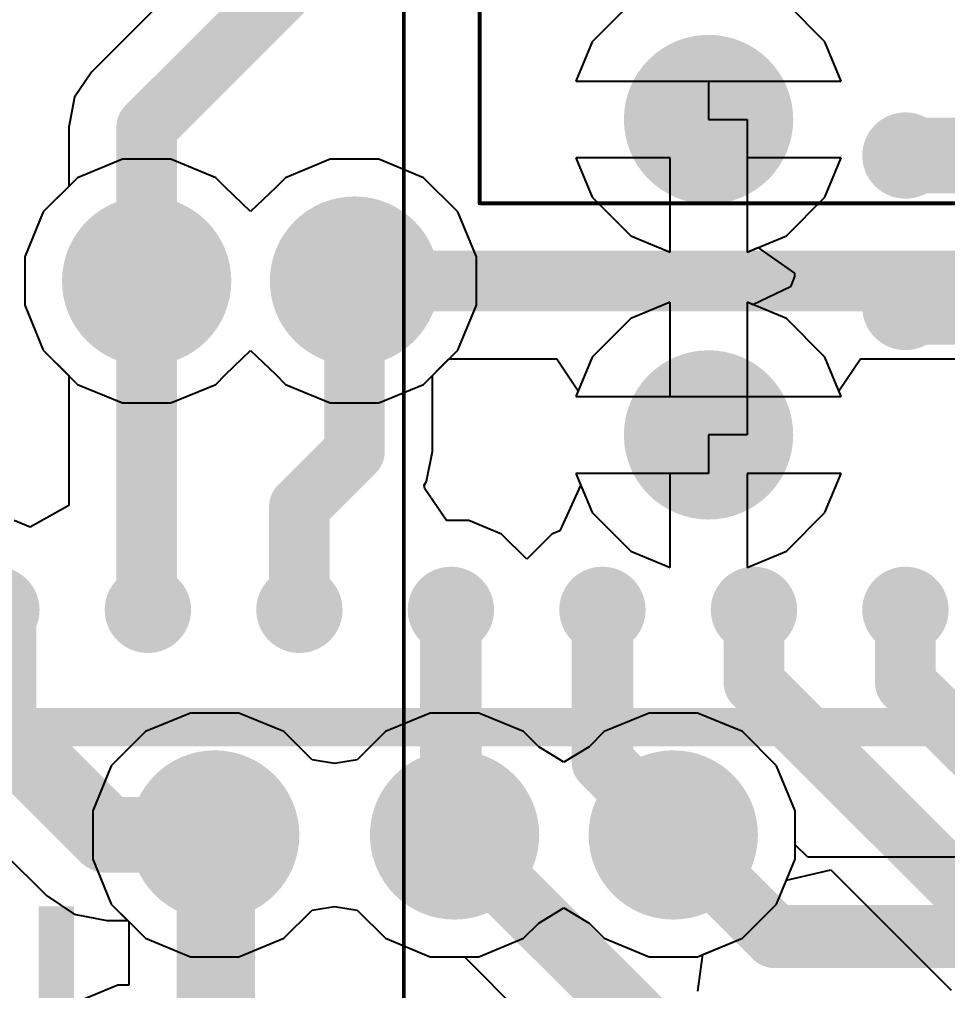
# Model space of a CAD drawing. Header units: inches. Extents: x 0 to 323, y -26 to 38.
# Drawn here: x 17.481 to 20.543, y 3.068 to 6.274 of the extents above; entities that cross this region are included whole.
import ezdxf

# ---------------------------------------------------------------- set-up
doc = ezdxf.new("R2010")
doc.units = ezdxf.units.IN
for name, color, linetype in [('Bottom Layer', 5, 'Continuous'), ('Bottom Overlay', 54, 'Continuous'), ('Bottom Paste', 16, 'Continuous'), ('Bottom Solder', 6, 'Continuous'), ('Drill Drawing', 1, 'Continuous'), ('GND', 76, 'Continuous'), ('Mechanical 3', 76, 'Continuous'), ('Power', 16, 'Continuous'), ('Top Layer', 1, 'Continuous'), ('Top Solder', 216, 'Continuous'), ('Via Holes', 16, 'Continuous')]:
    doc.layers.add(name, color=color, linetype=linetype)
doc.styles.add('Arial', font='', dxfattribs={"height": 0.2})
doc.styles.get('Arial').set_extended_font_data('Arial')

# ---------------------------------------------------------------- blocks, each defined once
blk = doc.blocks.new('_____2____40_B_23')
at = {"layer": 'Bottom Layer'}
h = blk.add_hatch(color=5, dxfattribs=at)
edge = h.paths.add_edge_path()
edge.add_arc((-2.25, 2), 0.1425, 0, 360)
h = blk.add_hatch(color=5, dxfattribs=at)
edge = h.paths.add_edge_path()
edge.add_arc((-1.75, 2), 0.1425, 0, 360)
h = blk.add_hatch(color=5, dxfattribs=at)
edge = h.paths.add_edge_path()
edge.add_arc((-1.25, 2), 0.1425, 0, 360)
h = blk.add_hatch(color=5, dxfattribs=at)
edge = h.paths.add_edge_path()
edge.add_arc((-0.75, 2), 0.1425, 0, 360)
h = blk.add_hatch(color=5, dxfattribs=at)
edge = h.paths.add_edge_path()
edge.add_arc((-0.25, 2), 0.1425, 0, 360)
h = blk.add_hatch(color=5, dxfattribs=at)
edge = h.paths.add_edge_path()
edge.add_arc((0.25, 2), 0.1425, 0, 360)
h = blk.add_hatch(color=5, dxfattribs=at)
edge = h.paths.add_edge_path()
edge.add_arc((0.75, 2), 0.1425, 0, 360)
h = blk.add_hatch(color=5, dxfattribs=at)
edge = h.paths.add_edge_path()
edge.add_arc((-2.25, 1), 0.1425, 0, 360)
h = blk.add_hatch(color=5, dxfattribs=at)
edge = h.paths.add_edge_path()
edge.add_arc((-2.25, 0.5), 0.1425, 0, 360)
at = {"layer": 'Bottom Paste'}
h = blk.add_hatch(color=16, dxfattribs=at)
edge = h.paths.add_edge_path()
edge.add_arc((-2.25, 2), 0.1425, 0, 360)
h = blk.add_hatch(color=16, dxfattribs=at)
edge = h.paths.add_edge_path()
edge.add_arc((-1.75, 2), 0.1425, 0, 360)
h = blk.add_hatch(color=16, dxfattribs=at)
edge = h.paths.add_edge_path()
edge.add_arc((-1.25, 2), 0.1425, 0, 360)
h = blk.add_hatch(color=16, dxfattribs=at)
edge = h.paths.add_edge_path()
edge.add_arc((-0.75, 2), 0.1425, 0, 360)
h = blk.add_hatch(color=16, dxfattribs=at)
edge = h.paths.add_edge_path()
edge.add_arc((-0.25, 2), 0.1425, 0, 360)
h = blk.add_hatch(color=16, dxfattribs=at)
edge = h.paths.add_edge_path()
edge.add_arc((0.25, 2), 0.1425, 0, 360)
h = blk.add_hatch(color=16, dxfattribs=at)
edge = h.paths.add_edge_path()
edge.add_arc((0.75, 2), 0.1425, 0, 360)
h = blk.add_hatch(color=16, dxfattribs=at)
edge = h.paths.add_edge_path()
edge.add_arc((-2.25, 1), 0.1425, 0, 360)
h = blk.add_hatch(color=16, dxfattribs=at)
edge = h.paths.add_edge_path()
edge.add_arc((-2.25, 0.5), 0.1425, 0, 360)
at = {"layer": 'Bottom Solder'}
h = blk.add_hatch(color=6, dxfattribs=at)
edge = h.paths.add_edge_path()
edge.add_arc((-2.25, 2), 0.1425, 0, 360)
h = blk.add_hatch(color=6, dxfattribs=at)
edge = h.paths.add_edge_path()
edge.add_arc((-1.75, 2), 0.1425, 0, 360)
h = blk.add_hatch(color=6, dxfattribs=at)
edge = h.paths.add_edge_path()
edge.add_arc((-1.25, 2), 0.1425, 0, 360)
h = blk.add_hatch(color=6, dxfattribs=at)
edge = h.paths.add_edge_path()
edge.add_arc((-0.75, 2), 0.1425, 0, 360)
h = blk.add_hatch(color=6, dxfattribs=at)
edge = h.paths.add_edge_path()
edge.add_arc((-0.25, 2), 0.1425, 0, 360)
h = blk.add_hatch(color=6, dxfattribs=at)
edge = h.paths.add_edge_path()
edge.add_arc((0.25, 2), 0.1425, 0, 360)
h = blk.add_hatch(color=6, dxfattribs=at)
edge = h.paths.add_edge_path()
edge.add_arc((0.75, 2), 0.1425, 0, 360)
h = blk.add_hatch(color=6, dxfattribs=at)
edge = h.paths.add_edge_path()
edge.add_arc((-2.25, 1), 0.1425, 0, 360)
h = blk.add_hatch(color=6, dxfattribs=at)
edge = h.paths.add_edge_path()
edge.add_arc((-2.25, 0.5), 0.1425, 0, 360)
at = {"layer": 'Bottom Overlay', "const_width": 0.127}
blk.add_lwpolyline([(3.1496, 2.3876), (-3.4544, 2.3876)], dxfattribs=at)

msp = doc.modelspace()

# ---------------------------------------------------------------- hatches: boundary and pattern name
at = {"layer": 'Bottom Layer'}
h = msp.add_hatch(color=5, dxfattribs=at)
edge = h.paths.add_edge_path()
edge.add_arc((19.7546, 5.9436), 0.25, 0, 360)
h = msp.add_hatch(color=5, dxfattribs=at)
edge = h.paths.add_edge_path()
edge.add_arc((17.9004, 5.4102), 0.25, 0, 360)
h = msp.add_hatch(color=5, dxfattribs=at)
edge = h.paths.add_edge_path()
edge.add_arc((18.5862, 5.4102), 0.25, 0, 360)
h = msp.add_hatch(color=5, dxfattribs=at)
edge = h.paths.add_edge_path()
edge.add_arc((19.7546, 4.9022), 0.25, 0, 360)
h = msp.add_hatch(color=5, dxfattribs=at)
edge = h.paths.add_edge_path()
edge.add_arc((18.1249, 3.5814), 0.25, 0, 360)
h = msp.add_hatch(color=5, dxfattribs=at)
edge = h.paths.add_edge_path()
edge.add_arc((18.9164, 3.5814), 0.25, 0, 360)
h = msp.add_hatch(color=5, dxfattribs=at)
edge = h.paths.add_edge_path()
edge.add_arc((19.6381, 3.5814), 0.25, 0, 360)
at = {"layer": 'Bottom Solder'}
h = msp.add_hatch(color=6, dxfattribs=at)
edge = h.paths.add_edge_path()
edge.add_arc((19.7546, 5.9436), 0.15, 0, 360)
h = msp.add_hatch(color=6, dxfattribs=at)
edge = h.paths.add_edge_path()
edge.add_arc((17.9004, 5.4102), 0.15, 0, 360)
h = msp.add_hatch(color=6, dxfattribs=at)
edge = h.paths.add_edge_path()
edge.add_arc((18.5862, 5.4102), 0.15, 0, 360)
h = msp.add_hatch(color=6, dxfattribs=at)
edge = h.paths.add_edge_path()
edge.add_arc((19.7546, 4.9022), 0.15, 0, 360)
h = msp.add_hatch(color=6, dxfattribs=at)
edge = h.paths.add_edge_path()
edge.add_arc((18.1249, 3.5814), 0.15, 0, 360)
h = msp.add_hatch(color=6, dxfattribs=at)
edge = h.paths.add_edge_path()
edge.add_arc((18.9164, 3.5814), 0.15, 0, 360)
h = msp.add_hatch(color=6, dxfattribs=at)
edge = h.paths.add_edge_path()
edge.add_arc((19.6381, 3.5814), 0.15, 0, 360)
at = {"layer": 'GND'}
h = msp.add_hatch(color=76, dxfattribs=at)
edge = h.paths.add_edge_path()
edge.add_arc((19.7546, 5.9436), 0.25, 0, 360)
h = msp.add_hatch(color=76, dxfattribs=at)
edge = h.paths.add_edge_path()
edge.add_arc((17.9004, 5.4102), 0.25, 0, 360)
h = msp.add_hatch(color=76, dxfattribs=at)
edge = h.paths.add_edge_path()
edge.add_arc((18.5862, 5.4102), 0.25, 0, 360)
h = msp.add_hatch(color=76, dxfattribs=at)
edge = h.paths.add_edge_path()
edge.add_arc((19.7546, 4.9022), 0.25, 0, 360)
h = msp.add_hatch(color=76, dxfattribs=at)
edge = h.paths.add_edge_path()
edge.add_arc((18.1249, 3.5814), 0.25, 0, 360)
h = msp.add_hatch(color=76, dxfattribs=at)
edge = h.paths.add_edge_path()
edge.add_arc((18.9164, 3.5814), 0.25, 0, 360)
h = msp.add_hatch(color=76, dxfattribs=at)
edge = h.paths.add_edge_path()
edge.add_arc((19.6381, 3.5814), 0.25, 0, 360)
at = {"layer": 'Power'}
h = msp.add_hatch(color=16, dxfattribs=at)
edge = h.paths.add_edge_path()
edge.add_arc((19.7546, 5.9436), 0.25, 0, 360)
h = msp.add_hatch(color=16, dxfattribs=at)
edge = h.paths.add_edge_path()
edge.add_arc((17.9004, 5.4102), 0.25, 0, 360)
h = msp.add_hatch(color=16, dxfattribs=at)
edge = h.paths.add_edge_path()
edge.add_arc((18.5862, 5.4102), 0.25, 0, 360)
h = msp.add_hatch(color=16, dxfattribs=at)
edge = h.paths.add_edge_path()
edge.add_arc((19.7546, 4.9022), 0.25, 0, 360)
h = msp.add_hatch(color=16, dxfattribs=at)
edge = h.paths.add_edge_path()
edge.add_arc((18.1249, 3.5814), 0.25, 0, 360)
h = msp.add_hatch(color=16, dxfattribs=at)
edge = h.paths.add_edge_path()
edge.add_arc((18.9164, 3.5814), 0.25, 0, 360)
h = msp.add_hatch(color=16, dxfattribs=at)
edge = h.paths.add_edge_path()
edge.add_arc((19.6381, 3.5814), 0.25, 0, 360)
at = {"layer": 'Top Layer'}
h = msp.add_hatch(color=1, dxfattribs=at)
edge = h.paths.add_edge_path()
edge.add_arc((19.7546, 5.9436), 0.25, 0, 360)
h = msp.add_hatch(color=1, dxfattribs=at)
edge = h.paths.add_edge_path()
edge.add_arc((17.9004, 5.4102), 0.25, 0, 360)
h = msp.add_hatch(color=1, dxfattribs=at)
edge = h.paths.add_edge_path()
edge.add_arc((18.5862, 5.4102), 0.25, 0, 360)
h = msp.add_hatch(color=1, dxfattribs=at)
edge = h.paths.add_edge_path()
edge.add_arc((19.7546, 4.9022), 0.25, 0, 360)
h = msp.add_hatch(color=1, dxfattribs=at)
edge = h.paths.add_edge_path()
edge.add_arc((18.1249, 3.5814), 0.25, 0, 360)
h = msp.add_hatch(color=1, dxfattribs=at)
edge = h.paths.add_edge_path()
edge.add_arc((18.9164, 3.5814), 0.25, 0, 360)
h = msp.add_hatch(color=1, dxfattribs=at)
edge = h.paths.add_edge_path()
edge.add_arc((19.6381, 3.5814), 0.25, 0, 360)
at = {"layer": 'Top Solder'}
h = msp.add_hatch(color=216, dxfattribs=at)
edge = h.paths.add_edge_path()
edge.add_arc((19.7546, 5.9436), 0.15, 0, 360)
h = msp.add_hatch(color=216, dxfattribs=at)
edge = h.paths.add_edge_path()
edge.add_arc((17.9004, 5.4102), 0.15, 0, 360)
h = msp.add_hatch(color=216, dxfattribs=at)
edge = h.paths.add_edge_path()
edge.add_arc((18.5862, 5.4102), 0.15, 0, 360)
h = msp.add_hatch(color=216, dxfattribs=at)
edge = h.paths.add_edge_path()
edge.add_arc((19.7546, 4.9022), 0.15, 0, 360)
h = msp.add_hatch(color=216, dxfattribs=at)
edge = h.paths.add_edge_path()
edge.add_arc((18.1249, 3.5814), 0.15, 0, 360)
h = msp.add_hatch(color=216, dxfattribs=at)
edge = h.paths.add_edge_path()
edge.add_arc((18.9164, 3.5814), 0.15, 0, 360)
h = msp.add_hatch(color=216, dxfattribs=at)
edge = h.paths.add_edge_path()
edge.add_arc((19.6381, 3.5814), 0.15, 0, 360)
at = {"layer": 'Via Holes'}
h = msp.add_hatch(color=7, dxfattribs=at)
edge = h.paths.add_edge_path()
edge.add_arc((19.7546, 5.9436), 0.15, 0, 360)
h = msp.add_hatch(color=7, dxfattribs=at)
edge = h.paths.add_edge_path()
edge.add_arc((17.9004, 5.4102), 0.15, 0, 360)
h = msp.add_hatch(color=7, dxfattribs=at)
edge = h.paths.add_edge_path()
edge.add_arc((18.5862, 5.4102), 0.15, 0, 360)
h = msp.add_hatch(color=7, dxfattribs=at)
edge = h.paths.add_edge_path()
edge.add_arc((19.7546, 4.9022), 0.15, 0, 360)
h = msp.add_hatch(color=7, dxfattribs=at)
edge = h.paths.add_edge_path()
edge.add_arc((18.1249, 3.5814), 0.15, 0, 360)
h = msp.add_hatch(color=7, dxfattribs=at)
edge = h.paths.add_edge_path()
edge.add_arc((18.9164, 3.5814), 0.15, 0, 360)
h = msp.add_hatch(color=7, dxfattribs=at)
edge = h.paths.add_edge_path()
edge.add_arc((19.6381, 3.5814), 0.15, 0, 360)

# ---------------------------------------------------------------- linework, layer by layer
at = {"layer": 'Bottom Layer'}
for p, q in [((19.4979, 6.3278), (19.3704, 6.2003)), ((19.3704, 6.2003), (19.3167, 6.0706)), ((19.3167, 6.0706), (19.7546, 6.0706)), ((19.7546, 6.0706), (19.7546, 5.9436)), ((19.7546, 5.9436), (19.8816, 5.9436)), ((19.8816, 5.9436), (19.8816, 5.5057)), ((17.8203, 5.8126), (17.6724, 5.7513)), ((17.9804, 5.8126), (17.8203, 5.8126)), ((18.1283, 5.7513), (17.9804, 5.8126)), ((18.5061, 5.8126), (18.3582, 5.7513)), ((18.6662, 5.8126), (18.5061, 5.8126)), ((18.8141, 5.7513), (18.6662, 5.8126)), ((19.6276, 5.8166), (19.3167, 5.8166)), ((19.3167, 5.8166), (19.3704, 5.6869)), ((19.6276, 5.5057), (19.6276, 5.8166)), ((17.6724, 5.7513), (17.5593, 5.6382)), ((18.1603, 5.7194), (18.1283, 5.7513)), ((18.3582, 5.7513), (18.3263, 5.7194)), ((18.9273, 5.6382), (18.8141, 5.7513)), ((18.2433, 5.6398), (18.1603, 5.7194)), ((18.3263, 5.7194), (18.2433, 5.6398)), ((19.3704, 5.6869), (19.4979, 5.5594)), ((17.5593, 5.6382), (17.498, 5.4903)), ((18.9886, 5.4903), (18.9273, 5.6382)), ((19.4979, 5.5594), (19.6276, 5.5057)), ((19.8816, 5.5057), (19.9176, 5.5206)), ((19.9176, 5.5206), (20.0386, 5.4358)), ((17.498, 5.4903), (17.498, 5.3302)), ((18.9886, 5.3302), (18.9886, 5.4903)), ((20.0382, 5.4255), (20.0255, 5.3915)), ((20.0386, 5.4358), (20.0382, 5.4255)), ((20.0255, 5.3915), (19.9011, 5.3321)), ((17.498, 5.3302), (17.5593, 5.1823)), ((18.9273, 5.1823), (18.9886, 5.3302)), ((19.6276, 5.3401), (19.4979, 5.2864)), ((19.6276, 5.0292), (19.6276, 5.3401)), ((19.9011, 5.3321), (19.8816, 5.3401)), ((19.8816, 5.3401), (19.8816, 4.9022)), ((19.4979, 5.2864), (19.3704, 5.1589)), ((17.5593, 5.1823), (17.643, 5.0985)), ((18.8435, 5.0985), (18.9273, 5.1823)), ((19.3704, 5.1589), (19.3167, 5.0292)), ((17.643, 5.0985), (17.643, 4.6689)), ((18.8435, 4.8477), (18.8435, 5.0985)), ((19.3167, 5.0292), (19.6276, 5.0292)), ((19.8816, 4.9022), (19.7546, 4.9022)), ((19.7546, 4.9022), (19.7546, 4.7752)), ((18.8239, 4.7493), (18.8435, 4.8477)), ((18.8157, 4.7368), (18.8239, 4.7493)), ((19.7546, 4.7752), (19.3167, 4.7752)), ((19.3167, 4.7752), (19.3311, 4.7404)), ((18.8188, 4.7245), (18.8157, 4.7368)), ((18.89, 4.6195), (18.8188, 4.7245)), ((19.3317, 4.735), (19.2642, 4.5857)), ((19.3311, 4.7404), (19.3317, 4.735)), ((17.643, 4.6689), (17.516, 4.5976)), ((17.516, 4.5976), (17.463, 4.6195)), ((18.963, 4.6195), (18.89, 4.6195)), ((19.0714, 4.5746), (18.963, 4.6195)), ((19.2642, 4.5857), (19.2373, 4.5746)), ((19.1544, 4.4917), (19.0714, 4.5746)), ((19.2373, 4.5746), (19.1544, 4.4917)), ((17.4295, 3.5212), (17.5693, 3.3814)), ((20.012, 3.4326), (20.1579, 3.4663)), ((20.1579, 3.4663), (20.555, 3.0692)), ((19.9793, 3.3535), (20.012, 3.4326)), ((17.5693, 3.3814), (17.6611, 3.3201)), ((18.4461, 3.3335), (18.5206, 3.345)), ((18.5206, 3.345), (18.5952, 3.3335)), ((19.1943, 3.2902), (19.2773, 3.3413)), ((19.2773, 3.3413), (19.3602, 3.2902)), ((19.8661, 3.2403), (19.9793, 3.3535)), ((17.6611, 3.3201), (17.7693, 3.2986)), ((18.3528, 3.2403), (18.4461, 3.3335)), ((18.5952, 3.3335), (18.6884, 3.2403)), ((17.7693, 3.2986), (17.8386, 3.2986)), ((17.8386, 3.2986), (17.8969, 3.2403)), ((19.1443, 3.2403), (19.1943, 3.2902)), ((19.3602, 3.2902), (19.4102, 3.2403)), ((17.8969, 3.2403), (18.0448, 3.179)), ((18.2049, 3.179), (18.3528, 3.2403)), ((18.6884, 3.2403), (18.8363, 3.179)), ((18.9964, 3.179), (19.1443, 3.2403)), ((19.4102, 3.2403), (19.5581, 3.179)), ((19.7182, 3.179), (19.8661, 3.2403)), ((18.0448, 3.179), (18.2049, 3.179)), ((18.8363, 3.179), (18.9964, 3.179)), ((19.5581, 3.179), (19.7182, 3.179))]:
    msp.add_line(p, q, dxfattribs=at)
for points, const_width in [([(20.4044, 5.8246), (20.9044, 5.8246)], 0.25), ([(17.9004, 4.3286), (17.9004, 5.4102)], 0.2), ([(18.5862, 4.8477), (18.5862, 5.4102)], 0.2), ([(20.4044, 5.3246), (20.9044, 5.3246)], 0.25), ([(18.4044, 4.6659), (18.5862, 4.8477)], 0.2), ([(18.4044, 4.3246), (18.4044, 4.6659)], 0.2), ([(17.4044, 4.3246), (17.4111, 4.3179)], 0.25), ([(17.4111, 3.9396), (17.4111, 4.3179)], 0.25), ([(18.9044, 3.5948), (18.9044, 4.3246)], 0.2032), ([(19.4044, 3.8234), (19.4044, 4.3246)], 0.2032), ([(19.9044, 4.3246), (19.9103, 4.3187)], 0.254), ([(19.9044, 4.0837), (19.9044, 4.3246)], 0.2), ([(20.4044, 4.3246), (20.4103, 4.3187)], 0.254), ([(20.4044, 4.0821), (20.4044, 4.3246)], 0.2), ([(19.9044, 4.0837), (20.7369, 3.2512)], 0.2), ([(20.4044, 4.0821), (20.6264, 3.8601)], 0.2), ([(17.4111, 3.9396), (17.7693, 3.5814)], 0.25), ([(20.6264, 3.8601), (21.6563, 3.8601)], 0.2), ([(19.4044, 3.8234), (19.6381, 3.5897)], 0.2032), ([(17.7693, 3.5814), (18.1249, 3.5814)], 0.25), ([(19.6381, 3.5897), (19.6381, 3.6151)], 0.2032), ([(19.6381, 3.5814), (19.6381, 3.5897)], 0.2032)]:
    msp.add_lwpolyline(points, dxfattribs=dict(at, const_width=const_width))
for points, const_width in [([(20.3419, 5.8246, 1), (20.4669, 5.8246, 1)], 0.125), ([(17.8504, 5.4102, 1), (17.9504, 5.4102, 1)], 0.1), ([(18.5362, 5.4102, 1), (18.6362, 5.4102, 1)], 0.1), ([(20.3419, 5.3246, 1), (20.4669, 5.3246, 1)], 0.125), ([(18.5362, 4.8477, 1), (18.6362, 4.8477, 1)], 0.1), ([(18.5362, 4.8477, 1), (18.6362, 4.8477, 1)], 0.1), ([(18.3544, 4.6659, 1), (18.4544, 4.6659, 1)], 0.1), ([(18.3544, 4.6659, 1), (18.4544, 4.6659, 1)], 0.1), ([(17.3419, 4.3246, 1), (17.4669, 4.3246, 1)], 0.125), ([(17.3486, 4.3179, 1), (17.4736, 4.3179, 1)], 0.125), ([(17.3486, 4.3179, 1), (17.4736, 4.3179, 1)], 0.125), ([(17.8504, 4.3286, 1), (17.9504, 4.3286, 1)], 0.1), ([(18.3544, 4.3246, 1), (18.4544, 4.3246, 1)], 0.1), ([(18.8536, 4.3246, 1), (18.9552, 4.3246, 1)], 0.1016), ([(19.3536, 4.3246, 1), (19.4552, 4.3246, 1)], 0.1016), ([(19.8409, 4.3246, 1), (19.9679, 4.3246, 1)], 0.127), ([(19.8468, 4.3187, 1), (19.9738, 4.3187, 1)], 0.127), ([(19.8544, 4.3246, 1), (19.9544, 4.3246, 1)], 0.1), ([(20.3409, 4.3246, 1), (20.4679, 4.3246, 1)], 0.127), ([(20.3468, 4.3187, 1), (20.4738, 4.3187, 1)], 0.127), ([(20.3544, 4.3246, 1), (20.4544, 4.3246, 1)], 0.1), ([(19.8544, 4.0837, 1), (19.9544, 4.0837, 1)], 0.1), ([(19.8544, 4.0837, 1), (19.9544, 4.0837, 1)], 0.1), ([(20.3544, 4.0821, 1), (20.4544, 4.0821, 1)], 0.1), ([(20.3544, 4.0821, 1), (20.4544, 4.0821, 1)], 0.1), ([(17.3486, 3.9396, 1), (17.4736, 3.9396, 1)], 0.125), ([(17.3486, 3.9396, 1), (17.4736, 3.9396, 1)], 0.125), ([(20.5764, 3.8601, 1), (20.6764, 3.8601, 1)], 0.1), ([(20.5764, 3.8601, 1), (20.6764, 3.8601, 1)], 0.1), ([(19.3536, 3.8234, 1), (19.4552, 3.8234, 1)], 0.1016), ([(19.3536, 3.8234, 1), (19.4552, 3.8234, 1)], 0.1016), ([(17.7068, 3.5814, 1), (17.8318, 3.5814, 1)], 0.125), ([(17.7068, 3.5814, 1), (17.8318, 3.5814, 1)], 0.125), ([(18.0624, 3.5814, 1), (18.1874, 3.5814, 1)], 0.125), ([(18.8536, 3.5948, 1), (18.9552, 3.5948, 1)], 0.1016), ([(19.5873, 3.6151, 1), (19.6889, 3.6151, 1)], 0.1016), ([(19.5873, 3.5897, 1), (19.6889, 3.5897, 1)], 0.1016), ([(19.5873, 3.5897, 1), (19.6889, 3.5897, 1)], 0.1016), ([(19.5873, 3.5897, 1), (19.6889, 3.5897, 1)], 0.1016), ([(19.5873, 3.5814, 1), (19.6889, 3.5814, 1)], 0.1016)]:
    msp.add_lwpolyline(points, format="xyb", close=True, dxfattribs=dict(at, const_width=const_width))
at = {"layer": 'Drill Drawing'}
for points, const_width in [([(20.0086, 5.9436, 1), (19.5006, 5.9436, 1)], 0.0508), ([(19.4879, 5.9436, 1), (19.5133, 5.9436, 1)], 0.0254), ([(19.9959, 5.9436, 1), (20.0213, 5.9436, 1)], 0.0254), ([(18.1544, 5.4102, 1), (17.6464, 5.4102, 1)], 0.0508), ([(18.8402, 5.4102, 1), (18.3322, 5.4102, 1)], 0.0508), ([(17.6337, 5.4102, 1), (17.6591, 5.4102, 1)], 0.0254), ([(18.1417, 5.4102, 1), (18.1671, 5.4102, 1)], 0.0254), ([(18.3195, 5.4102, 1), (18.3449, 5.4102, 1)], 0.0254), ([(18.8275, 5.4102, 1), (18.8529, 5.4102, 1)], 0.0254), ([(20.0086, 4.9022, 1), (19.5006, 4.9022, 1)], 0.0508), ([(19.4879, 4.9022, 1), (19.5133, 4.9022, 1)], 0.0254), ([(19.9959, 4.9022, 1), (20.0213, 4.9022, 1)], 0.0254), ([(18.3789, 3.5814, 1), (17.8709, 3.5814, 1)], 0.0508), ([(19.1704, 3.5814, 1), (18.6624, 3.5814, 1)], 0.0508), ([(19.8921, 3.5814, 1), (19.3841, 3.5814, 1)], 0.0508), ([(17.8582, 3.5814, 1), (17.8836, 3.5814, 1)], 0.0254), ([(18.3662, 3.5814, 1), (18.3916, 3.5814, 1)], 0.0254), ([(18.6497, 3.5814, 1), (18.6751, 3.5814, 1)], 0.0254), ([(19.1577, 3.5814, 1), (19.1831, 3.5814, 1)], 0.0254), ([(19.3714, 3.5814, 1), (19.3968, 3.5814, 1)], 0.0254), ([(19.8794, 3.5814, 1), (19.9048, 3.5814, 1)], 0.0254)]:
    msp.add_lwpolyline(points, format="xyb", close=True, dxfattribs=dict(at, const_width=const_width))
at = {"layer": 'GND'}
for p, q in [((19.4979, 6.3278), (19.3704, 6.2003)), ((20.1388, 6.2003), (20.0113, 6.3278)), ((19.3704, 6.2003), (19.3167, 6.0706)), ((20.1925, 6.0706), (20.1388, 6.2003)), ((19.3167, 6.0706), (20.1925, 6.0706)), ((17.8203, 5.8126), (17.6724, 5.7513)), ((17.9804, 5.8126), (17.8203, 5.8126)), ((18.1283, 5.7513), (17.9804, 5.8126)), ((18.5061, 5.8126), (18.3582, 5.7513)), ((18.6662, 5.8126), (18.5061, 5.8126)), ((18.8141, 5.7513), (18.6662, 5.8126)), ((19.6276, 5.8166), (19.3167, 5.8166)), ((19.3167, 5.8166), (19.3704, 5.6869)), ((19.6276, 5.5057), (19.6276, 5.8166)), ((20.1925, 5.8166), (19.8816, 5.8166)), ((19.8816, 5.8166), (19.8816, 5.5057)), ((20.1388, 5.6869), (20.1925, 5.8166)), ((17.6724, 5.7513), (17.5593, 5.6382)), ((18.1603, 5.7194), (18.1283, 5.7513)), ((18.3582, 5.7513), (18.3263, 5.7194)), ((18.9273, 5.6382), (18.8141, 5.7513)), ((18.2433, 5.6398), (18.1603, 5.7194)), ((18.3263, 5.7194), (18.2433, 5.6398)), ((19.3704, 5.6869), (19.4979, 5.5594)), ((20.0113, 5.5594), (20.1388, 5.6869)), ((17.5593, 5.6382), (17.498, 5.4903)), ((18.9886, 5.4903), (18.9273, 5.6382)), ((19.4979, 5.5594), (19.6276, 5.5057)), ((19.8816, 5.5057), (20.0113, 5.5594)), ((17.498, 5.4903), (17.498, 5.3302)), ((18.9886, 5.3302), (18.9886, 5.4903)), ((17.498, 5.3302), (17.5593, 5.1823)), ((18.9273, 5.1823), (18.9886, 5.3302)), ((19.6276, 5.3401), (19.4979, 5.2864)), ((19.6276, 5.0292), (19.6276, 5.3401)), ((20.0113, 5.2864), (19.8816, 5.3401)), ((19.8816, 5.3401), (19.8816, 5.0292)), ((19.4979, 5.2864), (19.3704, 5.1589)), ((20.1388, 5.1589), (20.0113, 5.2864)), ((17.5593, 5.1823), (17.6724, 5.0691)), ((18.1603, 5.1011), (18.2433, 5.1806)), ((18.2433, 5.1806), (18.3263, 5.1011)), ((18.8141, 5.0691), (18.9273, 5.1823)), ((19.3704, 5.1589), (19.3167, 5.0292)), ((20.1925, 5.0292), (20.1388, 5.1589)), ((18.1283, 5.0691), (18.1603, 5.1011)), ((18.3263, 5.1011), (18.3582, 5.0691)), ((17.6724, 5.0691), (17.8203, 5.0078)), ((17.9804, 5.0078), (18.1283, 5.0691)), ((18.3582, 5.0691), (18.5061, 5.0078)), ((18.6662, 5.0078), (18.8141, 5.0691)), ((17.8203, 5.0078), (17.9804, 5.0078)), ((18.5061, 5.0078), (18.6662, 5.0078)), ((19.3167, 5.0292), (19.6276, 5.0292)), ((19.8816, 5.0292), (20.1925, 5.0292)), ((19.6276, 4.7752), (19.3167, 4.7752)), ((19.3167, 4.7752), (19.3704, 4.6455)), ((19.6276, 4.4643), (19.6276, 4.7752)), ((20.1925, 4.7752), (19.8816, 4.7752)), ((19.8816, 4.7752), (19.8816, 4.4643)), ((20.1388, 4.6455), (20.1925, 4.7752)), ((19.3704, 4.6455), (19.4979, 4.518)), ((20.0113, 4.518), (20.1388, 4.6455)), ((19.4979, 4.518), (19.6276, 4.4643)), ((19.8816, 4.4643), (20.0113, 4.518)), ((18.0448, 3.9838), (17.8969, 3.9225)), ((18.2049, 3.9838), (18.0448, 3.9838)), ((18.3528, 3.9225), (18.2049, 3.9838)), ((18.8363, 3.9838), (18.6884, 3.9225)), ((18.9964, 3.9838), (18.8363, 3.9838)), ((19.1443, 3.9225), (18.9964, 3.9838)), ((19.5581, 3.9838), (19.4102, 3.9225)), ((19.7182, 3.9838), (19.5581, 3.9838)), ((19.8661, 3.9225), (19.7182, 3.9838)), ((17.8969, 3.9225), (17.7837, 3.8094)), ((18.4461, 3.8293), (18.3528, 3.9225)), ((18.6884, 3.9225), (18.5952, 3.8293)), ((19.1943, 3.8726), (19.1443, 3.9225)), ((19.4102, 3.9225), (19.3602, 3.8726)), ((19.9793, 3.8094), (19.8661, 3.9225)), ((19.2773, 3.8215), (19.1943, 3.8726)), ((19.3602, 3.8726), (19.2773, 3.8215)), ((18.5206, 3.8178), (18.4461, 3.8293)), ((18.5952, 3.8293), (18.5206, 3.8178)), ((17.7837, 3.8094), (17.7225, 3.6615)), ((20.0405, 3.6615), (19.9793, 3.8094)), ((17.7225, 3.6615), (17.7225, 3.5014)), ((20.0405, 3.5014), (20.0405, 3.6615)), ((17.7225, 3.5014), (17.7837, 3.3535)), ((19.9793, 3.3535), (20.0405, 3.5014)), ((17.7837, 3.3535), (17.8969, 3.2403)), ((18.4461, 3.3335), (18.5206, 3.345)), ((18.5206, 3.345), (18.5952, 3.3335)), ((19.1943, 3.2902), (19.2773, 3.3413)), ((19.2773, 3.3413), (19.3602, 3.2902)), ((19.8661, 3.2403), (19.9793, 3.3535)), ((18.3528, 3.2403), (18.4461, 3.3335)), ((18.5952, 3.3335), (18.6884, 3.2403)), ((19.1443, 3.2403), (19.1943, 3.2902)), ((19.3602, 3.2902), (19.4102, 3.2403)), ((17.8969, 3.2403), (18.0448, 3.179)), ((18.2049, 3.179), (18.3528, 3.2403)), ((18.6884, 3.2403), (18.8363, 3.179)), ((18.9964, 3.179), (19.1443, 3.2403)), ((19.4102, 3.2403), (19.5581, 3.179)), ((19.7182, 3.179), (19.8661, 3.2403)), ((18.0448, 3.179), (18.2049, 3.179)), ((18.8363, 3.179), (18.9964, 3.179)), ((19.5581, 3.179), (19.7182, 3.179))]:
    msp.add_line(p, q, dxfattribs=at)
at = {"layer": 'Mechanical 3', "const_width": 0.0127}
for points in [[(18.9992, 5.6668), (18.9992, 13.6115)], [(18.9992, 5.6668), (18.9992, 13.6115)], [(18.7492, 0.8368), (18.7492, 8.7815)], [(18.7492, 0.8368), (18.7492, 8.7815)], [(18.9992, 5.6668), (22.9716, 5.6668)], [(18.9992, 5.6668), (22.9716, 5.6668)]]:
    msp.add_lwpolyline(points, dxfattribs=at)
at = {"layer": 'Mechanical 3'}
for points, const_width in [([(18.996, 5.6668, 1), (19.0024, 5.6668, 1)], 0.00635), ([(18.996, 5.6668, 1), (19.0024, 5.6668, 1)], 0.00635), ([(18.996, 5.6668, 1), (19.0024, 5.6668, 1)], 0.00635), ([(18.996, 5.6668, 1), (19.0024, 5.6668, 1)], 0.00635), ([(19.0024, 5.6668, 1), (18.996, 5.6668, 1)], 0.00635), ([(19.0024, 5.6668, 1), (18.996, 5.6668, 1)], 0.00635), ([(18.9944, 5.6668, 1), (18.9976, 5.6668, 1)], 0.00317), ([(18.9944, 5.6668, 1), (18.9976, 5.6668, 1)], 0.00317), ([(19.0008, 5.6668, 1), (19.004, 5.6668, 1)], 0.00317), ([(19.0008, 5.6668, 1), (19.004, 5.6668, 1)], 0.00317)]:
    msp.add_lwpolyline(points, format="xyb", close=True, dxfattribs=dict(at, const_width=const_width))
at = {"layer": 'Power'}
for p, q in [((18.2518, 6.6336), (17.7184, 6.1002)), ((17.7184, 6.1002), (17.6626, 6.0167)), ((17.6626, 6.0167), (17.643, 5.9182)), ((17.643, 5.9182), (17.643, 5.7219)), ((17.643, 5.7219), (17.5593, 5.6382)), ((17.5593, 5.6382), (17.498, 5.4903)), ((17.498, 5.4903), (17.498, 5.3302)), ((17.498, 5.3302), (17.5593, 5.1823)), ((17.5593, 5.1823), (17.6724, 5.0691)), ((18.1603, 5.1011), (18.2433, 5.1806)), ((18.2433, 5.1806), (18.3263, 5.1011)), ((18.8141, 5.0691), (18.8979, 5.1529)), ((18.8979, 5.1529), (19.2536, 5.1529)), ((19.2536, 5.1529), (19.3241, 5.0473)), ((20.185, 5.0473), (20.2556, 5.1529)), ((20.2556, 5.1529), (21.2886, 5.1529)), ((18.1283, 5.0691), (18.1603, 5.1011)), ((18.3263, 5.1011), (18.3582, 5.0691)), ((17.6724, 5.0691), (17.8203, 5.0078)), ((17.9804, 5.0078), (18.1283, 5.0691)), ((18.3582, 5.0691), (18.5061, 5.0078)), ((18.6662, 5.0078), (18.8141, 5.0691)), ((19.3241, 5.0473), (19.3167, 5.0292)), ((20.1925, 5.0292), (20.185, 5.0473)), ((17.8203, 5.0078), (17.9804, 5.0078)), ((18.5061, 5.0078), (18.6662, 5.0078)), ((19.3167, 5.0292), (20.1925, 5.0292)), ((19.6276, 4.7752), (19.3167, 4.7752)), ((19.3167, 4.7752), (19.3704, 4.6455)), ((19.6276, 4.4643), (19.6276, 4.7752)), ((20.1925, 4.7752), (19.8816, 4.7752)), ((19.8816, 4.7752), (19.8816, 4.4643)), ((20.1388, 4.6455), (20.1925, 4.7752)), ((19.3704, 4.6455), (19.4979, 4.518)), ((20.0113, 4.518), (20.1388, 4.6455)), ((19.4979, 4.518), (19.6276, 4.4643)), ((19.8816, 4.4643), (20.0113, 4.518)), ((18.0448, 3.9838), (17.8969, 3.9225)), ((18.2049, 3.9838), (18.0448, 3.9838)), ((18.3528, 3.9225), (18.2049, 3.9838)), ((18.8363, 3.9838), (18.6884, 3.9225)), ((18.9964, 3.9838), (18.8363, 3.9838)), ((19.1443, 3.9225), (18.9964, 3.9838)), ((19.5581, 3.9838), (19.4102, 3.9225)), ((19.7182, 3.9838), (19.5581, 3.9838)), ((19.8661, 3.9225), (19.7182, 3.9838)), ((17.8969, 3.9225), (17.7837, 3.8094)), ((18.4461, 3.8293), (18.3528, 3.9225)), ((18.6884, 3.9225), (18.5952, 3.8293)), ((19.1943, 3.8726), (19.1443, 3.9225)), ((19.4102, 3.9225), (19.3602, 3.8726)), ((19.9793, 3.8094), (19.8661, 3.9225)), ((19.2773, 3.8215), (19.1943, 3.8726)), ((19.3602, 3.8726), (19.2773, 3.8215)), ((18.5206, 3.8178), (18.4461, 3.8293)), ((18.5952, 3.8293), (18.5206, 3.8178)), ((17.7837, 3.8094), (17.7225, 3.6615)), ((20.0405, 3.6615), (19.9793, 3.8094)), ((17.7225, 3.6615), (17.7225, 3.5014)), ((20.0405, 3.5489), (20.0405, 3.6615)), ((20.0819, 3.5076), (20.0405, 3.5489)), ((17.7225, 3.5014), (17.7837, 3.3535)), ((21.2602, 3.5076), (20.0819, 3.5076)), ((17.7837, 3.3535), (17.8969, 3.2403)), ((18.4461, 3.3335), (18.5206, 3.345)), ((18.5206, 3.345), (18.5952, 3.3335)), ((18.3528, 3.2403), (18.4461, 3.3335)), ((18.5952, 3.3335), (18.6884, 3.2403)), ((17.8969, 3.2403), (18.0448, 3.179)), ((18.2049, 3.179), (18.3528, 3.2403)), ((18.6884, 3.2403), (18.8363, 3.179)), ((18.0448, 3.179), (18.2049, 3.179)), ((18.8363, 3.179), (18.9489, 3.179)), ((18.9489, 3.179), (19.3052, 2.8227))]:
    msp.add_line(p, q, dxfattribs=at)
for points, const_width in [([(17.9004, 5.9182), (18.4338, 6.4516)], 0.2), ([(17.9004, 5.4102), (17.9004, 5.9182)], 0.2), ([(18.5862, 5.4102), (21.2886, 5.4102)], 0.2), ([(18.9164, 3.5814), (19.6598, 2.838)], 0.2083), ([(19.6381, 3.5814), (19.9735, 3.246)], 0.2083), ([(19.9735, 3.246), (26.9448, 3.246)], 0.2083)]:
    msp.add_lwpolyline(points, dxfattribs=dict(at, const_width=const_width))
for points, const_width in [([(17.8504, 5.9182, 1), (17.9504, 5.9182, 1)], 0.1), ([(17.8504, 5.9182, 1), (17.9504, 5.9182, 1)], 0.1), ([(17.8504, 5.4102, 1), (17.9504, 5.4102, 1)], 0.1), ([(18.5362, 5.4102, 1), (18.6362, 5.4102, 1)], 0.1), ([(18.8643, 3.5814, 1), (18.9685, 3.5814, 1)], 0.1041), ([(19.5861, 3.5814, 1), (19.6902, 3.5814, 1)], 0.1041), ([(19.9215, 3.246, 1), (20.0256, 3.246, 1)], 0.1041), ([(19.9215, 3.246, 1), (20.0256, 3.246, 1)], 0.1041)]:
    msp.add_lwpolyline(points, format="xyb", close=True, dxfattribs=dict(at, const_width=const_width))
at = {"layer": 'Top Layer'}
for p, q in [((19.4979, 6.3278), (19.3704, 6.2003)), ((20.1388, 6.2003), (20.0113, 6.3278)), ((19.3704, 6.2003), (19.3167, 6.0706)), ((20.1925, 6.0706), (20.1388, 6.2003)), ((19.3167, 6.0706), (20.1925, 6.0706)), ((17.8203, 5.8126), (17.6724, 5.7513)), ((17.9804, 5.8126), (17.8203, 5.8126)), ((18.1283, 5.7513), (17.9804, 5.8126)), ((18.5061, 5.8126), (18.3582, 5.7513)), ((18.6662, 5.8126), (18.5061, 5.8126)), ((18.8141, 5.7513), (18.6662, 5.8126)), ((19.6276, 5.8166), (19.3167, 5.8166)), ((19.3167, 5.8166), (19.3704, 5.6869)), ((19.6276, 5.5057), (19.6276, 5.8166)), ((20.1925, 5.8166), (19.8816, 5.8166)), ((19.8816, 5.8166), (19.8816, 5.5057)), ((20.1388, 5.6869), (20.1925, 5.8166)), ((17.6724, 5.7513), (17.5593, 5.6382)), ((18.1603, 5.7194), (18.1283, 5.7513)), ((18.3582, 5.7513), (18.3263, 5.7194)), ((18.9273, 5.6382), (18.8141, 5.7513)), ((18.2433, 5.6398), (18.1603, 5.7194)), ((18.3263, 5.7194), (18.2433, 5.6398)), ((19.3704, 5.6869), (19.4979, 5.5594)), ((20.0113, 5.5594), (20.1388, 5.6869)), ((17.5593, 5.6382), (17.498, 5.4903)), ((18.9886, 5.4903), (18.9273, 5.6382)), ((19.4979, 5.5594), (19.6276, 5.5057)), ((19.8816, 5.5057), (20.0113, 5.5594)), ((17.498, 5.4903), (17.498, 5.3302)), ((18.9886, 5.3302), (18.9886, 5.4903)), ((17.498, 5.3302), (17.5593, 5.1823)), ((18.9273, 5.1823), (18.9886, 5.3302)), ((19.6276, 5.3401), (19.4979, 5.2864)), ((19.6276, 5.0292), (19.6276, 5.3401)), ((20.0113, 5.2864), (19.8816, 5.3401)), ((19.8816, 5.3401), (19.8816, 5.0292)), ((19.4979, 5.2864), (19.3704, 5.1589)), ((20.1388, 5.1589), (20.0113, 5.2864)), ((17.5593, 5.1823), (17.6724, 5.0691)), ((18.1603, 5.1011), (18.2433, 5.1806)), ((18.2433, 5.1806), (18.3263, 5.1011)), ((18.8141, 5.0691), (18.9273, 5.1823)), ((19.3704, 5.1589), (19.3167, 5.0292)), ((20.1925, 5.0292), (20.1388, 5.1589)), ((18.1283, 5.0691), (18.1603, 5.1011)), ((18.3263, 5.1011), (18.3582, 5.0691)), ((17.6724, 5.0691), (17.8203, 5.0078)), ((17.9804, 5.0078), (18.1283, 5.0691)), ((18.3582, 5.0691), (18.5061, 5.0078)), ((18.6662, 5.0078), (18.8141, 5.0691)), ((17.8203, 5.0078), (17.9804, 5.0078)), ((18.5061, 5.0078), (18.6662, 5.0078)), ((19.3167, 5.0292), (19.6276, 5.0292)), ((19.8816, 5.0292), (20.1925, 5.0292)), ((19.6276, 4.7752), (19.3167, 4.7752)), ((19.3167, 4.7752), (19.3704, 4.6455)), ((19.6276, 4.4643), (19.6276, 4.7752)), ((20.1925, 4.7752), (19.8816, 4.7752)), ((19.8816, 4.7752), (19.8816, 4.4643)), ((20.1388, 4.6455), (20.1925, 4.7752)), ((19.3704, 4.6455), (19.4979, 4.518)), ((20.0113, 4.518), (20.1388, 4.6455)), ((19.4979, 4.518), (19.6276, 4.4643)), ((19.8816, 4.4643), (20.0113, 4.518)), ((18.0448, 3.9838), (17.8969, 3.9225)), ((18.2049, 3.9838), (18.0448, 3.9838)), ((18.3528, 3.9225), (18.2049, 3.9838)), ((18.8363, 3.9838), (18.6884, 3.9225)), ((18.9964, 3.9838), (18.8363, 3.9838)), ((19.1443, 3.9225), (18.9964, 3.9838)), ((19.5581, 3.9838), (19.4102, 3.9225)), ((19.7182, 3.9838), (19.5581, 3.9838)), ((19.8661, 3.9225), (19.7182, 3.9838)), ((17.8969, 3.9225), (17.7837, 3.8094)), ((18.4461, 3.8293), (18.3528, 3.9225)), ((18.6884, 3.9225), (18.5952, 3.8293)), ((19.1943, 3.8726), (19.1443, 3.9225)), ((19.4102, 3.9225), (19.3602, 3.8726)), ((19.9793, 3.8094), (19.8661, 3.9225)), ((19.2773, 3.8215), (19.1943, 3.8726)), ((19.3602, 3.8726), (19.2773, 3.8215)), ((18.5206, 3.8178), (18.4461, 3.8293)), ((18.5952, 3.8293), (18.5206, 3.8178)), ((17.7837, 3.8094), (17.7225, 3.6615)), ((20.0405, 3.6615), (19.9793, 3.8094)), ((17.7225, 3.6615), (17.7225, 3.5014)), ((20.0405, 3.5014), (20.0405, 3.6615)), ((17.7225, 3.5014), (17.7837, 3.3535)), ((19.9793, 3.3535), (20.0405, 3.5014)), ((17.7837, 3.3535), (17.842, 3.2952)), ((19.8661, 3.2403), (19.9793, 3.3535)), ((17.842, 3.2952), (17.842, 3.086)), ((19.7357, 3.1863), (19.8661, 3.2403)), ((19.7191, 3.0661), (19.7357, 3.1863)), ((17.8054, 3.086), (17.6888, 3.0376)), ((17.842, 3.086), (17.8054, 3.086))]:
    msp.add_line(p, q, dxfattribs=at)
at = {"layer": 'Top Layer', "const_width": 0.25}
msp.add_lwpolyline([(18.1249, 2.6779), (18.1249, 3.5814)], dxfattribs=at)
at = {"layer": 'Top Layer', "const_width": 0.125}
msp.add_lwpolyline([(18.0624, 3.5814, 1), (18.1874, 3.5814, 1)], format="xyb", close=True, dxfattribs=at)

# ---------------------------------------------------------------- block references
at = {"rotation": 180}
msp.add_blockref('_____2____40_B_23', (18.1544, 6.3246), dxfattribs=at)

# ---------------------------------------------------------------- texts
at = {"layer": 'Bottom Overlay', "style": 'Arial', "text_generation_flag": 2}
msp.add_text('U1', height=0.9, dxfattribs=at).set_placement((18.3544, 2.4457))

doc.saveas('drawing.dxf')
